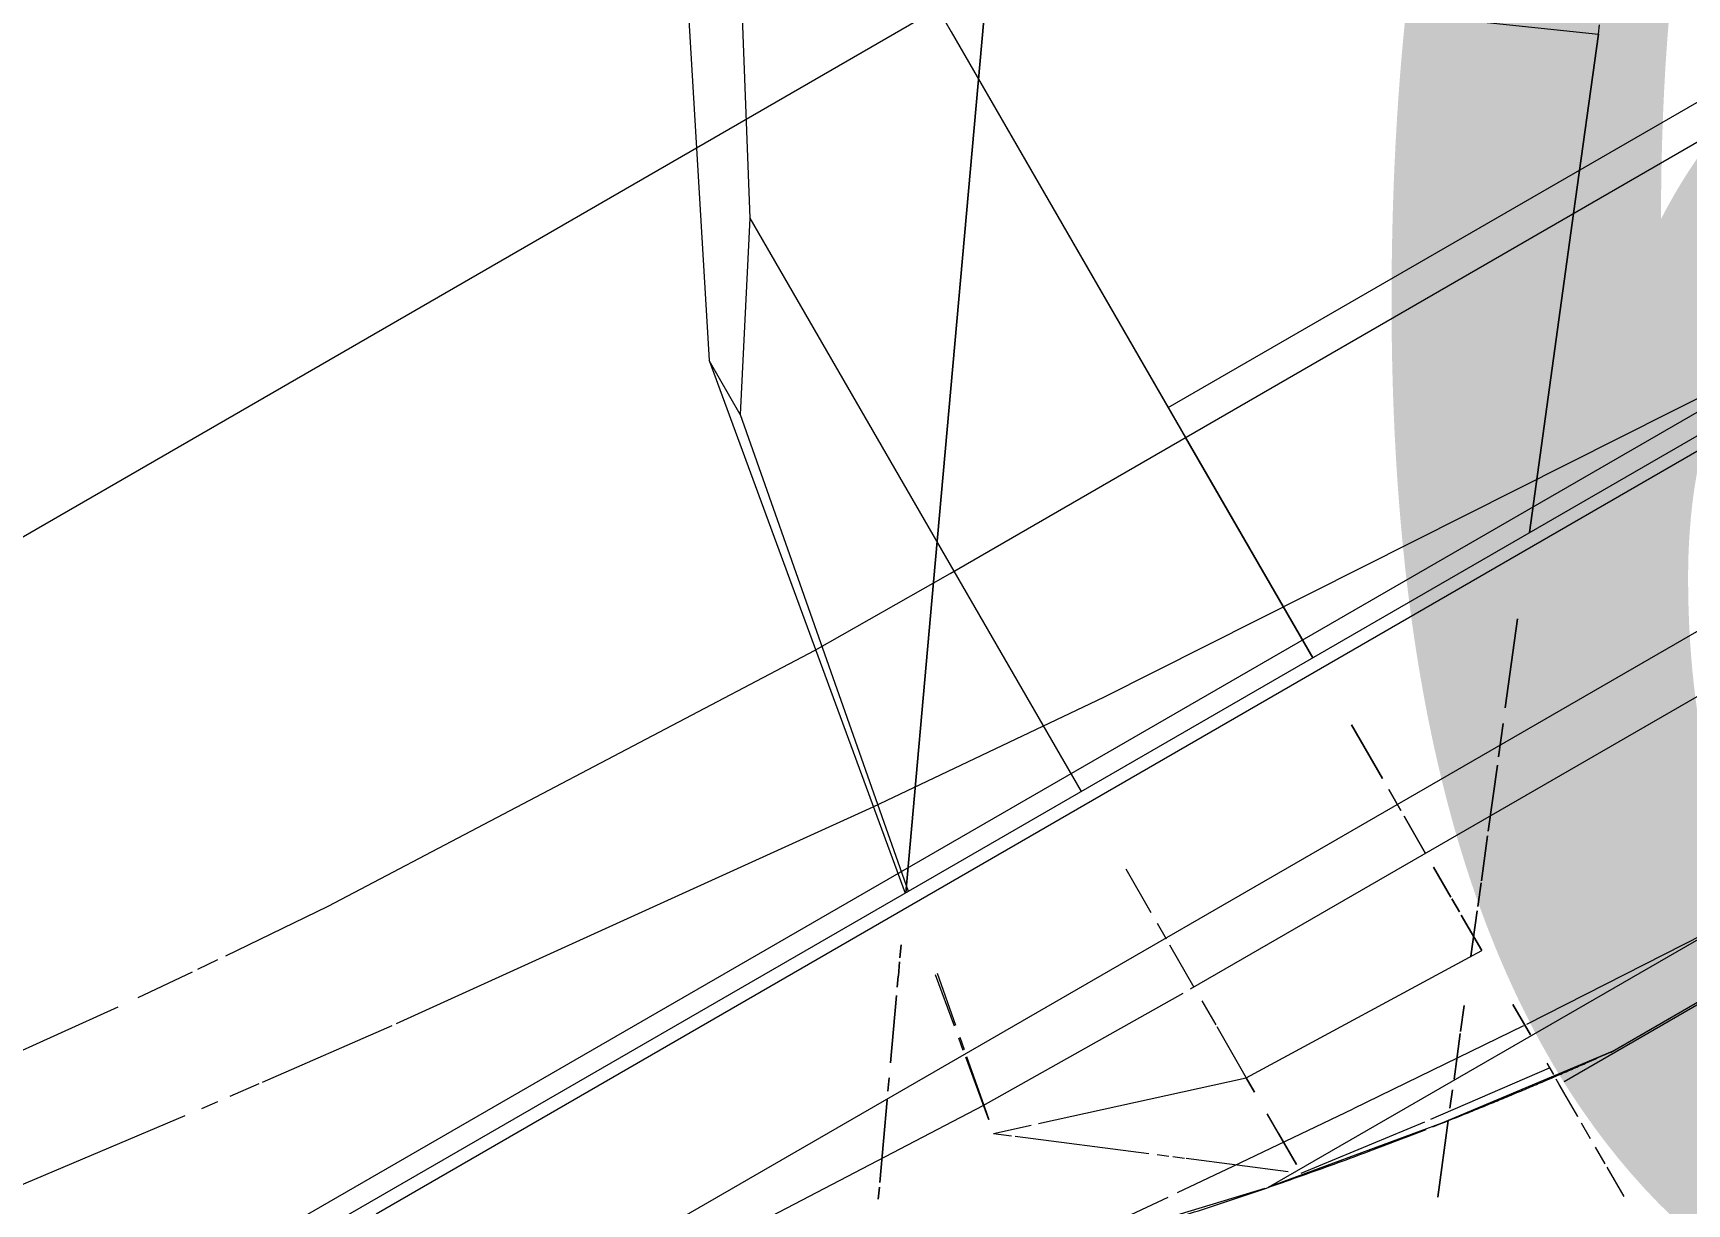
# Model space of a CAD drawing. Header units: inches. Extents: x 6664 to 8129, y 209 to 1287.
# Drawn here: x 7393.87 to 7400.62, y 527.89 to 532.66 of the extents above; entities that cross this region are included whole.
import ezdxf

# ---------------------------------------------------------------- set-up
doc = ezdxf.new("R2010")
doc.units = ezdxf.units.IN
doc.header["$MEASUREMENT"] = 0
doc.layers.add('A-ANNO-NOTE', color=131, linetype='Continuous', lineweight=30)
doc.layers.add('I-FURN', color=30, linetype='Continuous', lineweight=9)
doc.styles.add('Swis721 Lt BT', font='swissl.ttf', dxfattribs={"height": 9})

# ---------------------------------------------------------------- blocks, each defined once
blk = doc.blocks.new('Allsteel Seating Acuity Work-Conference Chair1 - Fully Adj_ Arms_ Mesh Back-V142-11th FLOOR POWER _ SIGNAL')
at = {"layer": 'I-FURN', "lineweight": 13}
for p, q in [((2.5677, 6.6943), (2.5677, 6.8317)), ((2.5677, 6.6943), (2.5677, 6.8317)), ((2.5677, 6.6), (2.5677, 6.6781)), ((2.5677, 6.6), (2.5677, 6.6781)), ((2.5677, 6.4847), (2.5677, 6.5593)), ((2.5677, 6.4847), (2.5677, 6.5593)), ((2.5677, 6.2782), (2.5677, 6.4546)), ((2.5677, 6.304), (2.5677, 6.4546)), ((3.2257, 6.4546), (3.0322, 6.2058)), ((3.0322, 6.2058), (3.2257, 6.4546)), ((2.5436, 6.304), (-2.5436, 6.304)), ((2.32, 6.2961), (-2.32, 6.2961)), ((2.3121, 6.2961), (-2.3121, 6.2961)), ((2.5677, 6.2046), (2.5677, 6.2582)), ((3.0917, 6.1656), (2.5677, 6.2261)), ((3.0008, 6.1654), (2.9545, 6.1058)), ((2.9545, 6.1058), (3.0008, 6.1654)), ((3.6586, 6.0919), (3.1176, 6.1624)), ((3.8032, 6.0751), (-3.8032, 6.0751)), ((2.5677, 5.9282), (2.5677, 6.0713)), ((2.5677, 6.0713), (2.5677, 5.9282)), ((2.5677, 6.0147), (2.5677, 6.0713)), ((2.5677, 6.0713), (2.5677, 6.0147)), ((2.9276, 6.0713), (2.8702, 5.9975)), ((2.8702, 5.9975), (2.9276, 6.0713)), ((3.8189, 6.0721), (5.0472, 5.7838)), ((2.5677, 5.9282), (2.5677, 6.0147)), ((2.5677, 6.0147), (2.5677, 5.9282)), ((3.6586, 6.0521), (3.6586, 5.813)), ((3.6586, 5.9056), (3.6586, 6.0521)), ((4.0344, 5.805), (3.7017, 6.0589)), ((2.8702, 5.9975), (2.8124, 5.9231)), ((2.8124, 5.9231), (2.8702, 5.9975)), ((2.8071, 5.9162), (2.742, 5.8325)), ((2.742, 5.8325), (2.8071, 5.9162)), ((3.6586, 5.813), (3.6586, 5.9056)), ((4.078, 5.7717), (4.0405, 5.8003)), ((4.1296, 5.7323), (4.0915, 5.7614)), ((2.6173, 5.6722), (2.5024, 5.5244)), ((2.5024, 5.5244), (2.6173, 5.6722)), ((3.6586, 5.6429), (2.5677, 5.6736)), ((2.5677, 5.5072), (2.5677, 5.6736)), ((2.5677, 5.6736), (2.5677, 5.5072)), ((3.6586, 5.7113), (3.6586, 5.6429)), ((3.6586, 5.6429), (3.6586, 5.7113)), ((4.5938, 5.378), (4.1571, 5.7113)), ((4.486, 5.3807), (3.6586, 5.6429)), ((3.6586, 5.4019), (3.6586, 5.6429)), ((2.4917, 5.5106), (2.4316, 5.4333)), ((2.4316, 5.4333), (2.4917, 5.5106)), ((2.5677, 5.4298), (2.5677, 5.4917)), ((2.5677, 5.4917), (2.5677, 5.4298)), ((2.4267, 5.427), (2.3131, 5.2809)), ((2.3131, 5.2809), (2.4267, 5.427)), ((2.5677, 5.2809), (2.5677, 5.4232)), ((2.5677, 5.4232), (2.5677, 5.2809)), ((3.6586, 5.2809), (3.6586, 5.3943)), ((4.6641, 5.3243), (4.5146, 5.3717)), ((4.6641, 5.3243), (4.6052, 5.3693)), ((2.3011, 5.2655), (2.1343, 5.051)), ((2.1343, 5.051), (2.3011, 5.2655)), ((4.6077, 4.9969), (4.654, 5.2655)), ((4.6381, 5.185), (4.6532, 5.2655)), ((5.1659, 5.2655), (4.9714, 4.989)), ((4.9714, 4.989), (5.1659, 5.2655)), ((5.205, 5.321), (5.1768, 5.2809)), ((5.1768, 5.2809), (5.205, 5.321)), ((2.5677, 5.0415), (2.5677, 5.2162)), ((2.5677, 5.2162), (2.5677, 5.0415)), ((3.6586, 5.0177), (3.6586, 5.2162)), ((4.603, 4.997), (4.6381, 5.185)), ((2.1135, 5.0243), (2.0289, 4.9154)), ((2.0289, 4.9154), (2.1135, 5.0243)), ((2.5677, 4.9154), (2.5677, 5.014)), ((2.5677, 5.014), (2.5677, 4.9154)), ((6.9923, 4.985), (-6.9923, 4.985)), ((3.6586, 4.9154), (3.6586, 4.9892)), ((4.5877, 4.9154), (4.5975, 4.9679)), ((4.5936, 4.9154), (4.6026, 4.9678)), ((4.951, 4.9599), (4.9197, 4.9154)), ((4.9197, 4.9154), (4.951, 4.9599)), ((1.9893, 4.8645), (1.7644, 4.5753)), ((1.7644, 4.5753), (1.9893, 4.8645)), ((2.5677, 4.6117), (2.5677, 4.8645)), ((2.5677, 4.8645), (2.5677, 4.6117)), ((3.6586, 4.6598), (3.6586, 4.8645)), ((4.5369, 4.6435), (4.5782, 4.8645)), ((4.5467, 4.6433), (4.5848, 4.8645)), ((4.8839, 4.8645), (4.726, 4.64)), ((4.726, 4.64), (4.8839, 4.8645)), ((4.7061, 4.6117), (4.6805, 4.5753)), ((4.6805, 4.5753), (4.7061, 4.6117)), ((4.6794, 4.5738), (4.6461, 4.5263)), ((4.6461, 4.5263), (4.6794, 4.5738)), ((4.6366, 4.5129), (4.6063, 4.4698)), ((4.6063, 4.4698), (4.6366, 4.5129)), ((-7.0092, 4.3503), (7.0092, 4.3503)), ((-8.0921, 4.2954), (8.0921, 4.2954)), ((1.5469, 4.2956), (0.7402, 3.258)), ((0.7402, 3.258), (1.5469, 4.2956)), ((2.5677, 3.258), (2.5677, 4.2956)), ((2.5677, 4.2956), (2.5677, 3.258)), ((3.6586, 3.258), (3.6586, 4.2956)), ((4.4838, 4.2956), (3.7524, 3.2555)), ((3.7524, 3.2555), (4.4838, 4.2956)), ((4.0932, 2.0147), (4.4867, 4.2956)), ((4.2743, 3.2386), (4.4719, 4.2956)), ((-8.421, 4.2125), (8.421, 4.2125)), ((0.7402, 3.258), (0.2871, 2.6754)), ((0.2871, 2.6754), (0.7402, 3.258)), ((3.7524, 3.2555), (2.3105, 1.2053)), ((2.3105, 1.2053), (3.7524, 3.2555)), ((2.5677, 3.1172), (2.5677, 3.258)), ((2.5677, 3.258), (2.5677, -0.9159)), ((3.6586, 1.5952), (3.6586, 3.258)), ((4.0932, 2.2697), (4.2743, 3.2386)), ((2.5677, 3.1172), (-2.5677, 3.1172)), ((2.5677, 1.3483), (2.5677, 3.1172)), ((0.2871, 2.6754), (0.2637, 2.6452)), ((2.3105, 1.2053), (0.2871, 2.6754)), ((3.6586, 1.5952), (4.0932, 2.2697)), ((4.0932, 2.2697), (4.0932, 2.0147)), ((2.7873, -0.5947), (4.0932, 2.0147)), ((7.3857, 1.2379), (-7.1169, 1.2379))]:
    blk.add_line(p, q, dxfattribs=at)
at = {"layer": 'I-FURN'}
for p, q in [((2.5581, 6.0254), (0.1005, 6.155)), ((3.3424, 5.9707), (2.5712, 6.0245)), ((3.8846, 5.929), (3.3439, 5.9705)), ((4.1349, 5.9087), (3.8846, 5.929)), ((4.7528, 5.8558), (4.1774, 5.9052)), ((-3.6764, 5.2162), (3.6764, 5.2162)), ((3.7101, 5.2161), (4.6464, 5.2055)), ((4.6464, 5.2055), (6.5508, 5.1229)), ((0.1657, 4.1942), (3.3869, 4.0092)), ((3.3869, 4.0092), (4.4256, 3.9261)), ((4.4256, 3.9261), (6.5509, 3.7199)), ((6.5708, 3.7178), (7.144, 3.6535)), ((7.1579, 3.6519), (7.2868, 3.6369)), ((7.3412, 3.6305), (7.4111, 3.6223)), ((7.485, 3.6135), (8.3745, 3.503)), ((3.6764, 3.258), (-3.6764, 3.258)), ((4.309, 3.2534), (3.6764, 3.258)), ((7.1395, 3.1223), (7.0489, 3.1294)), ((7.4073, 3.1003), (7.1642, 3.1204)), ((8.3916, 3.0048), (7.4983, 3.0925))]:
    blk.add_line(p, q, dxfattribs=at)
at = {"layer": 'I-FURN', "lineweight": 13, "flags": 128}
for points in [[(2.3121, 6.2961), (3.0602, 6.2023), (3.8032, 6.0751)], [(2.7873, -0.0605), (3.2259, 0.7756), (3.6586, 1.5952)]]:
    blk.add_lwpolyline(points, dxfattribs=at)
at = {"layer": 'I-FURN', "flags": 128}
blk.add_lwpolyline([(7.0131, 3.1321), (6.5508, 3.1648), (4.309, 3.2534)], dxfattribs=at)
at = {"layer": 'I-FURN', "lineweight": 13}
for centre, radius, start, end in [((0.0519, -13.0915), 23.2445, 68.24426, 112.87259), ((0, -10.3529), 19.7214, 61.76295, 118.23705), ((11.049, 3.1641), 2.7152, 93.15632, 178.03044)]:
    blk.add_arc(centre, radius, start, end, dxfattribs=at)
for points, knots in [([(-6.3633, 8.1186), (-5.9045, 8.2705), (-4.9752, 8.55), (-3.5397, 8.8651), (-2.0832, 9.0776), (-0.4909, 9.1929), (1.2285, 9.1772), (2.7568, 9.0252), (3.9644, 8.8205), (5.162, 8.5642), (6.0362, 8.3084), (6.6096, 8.1186)], [0, 0, 0, 0, 0.111111, 0.222222, 0.333333, 0.444444, 0.583333, 0.722222, 0.791667, 0.861111, 1, 1, 1, 1]), ([(5.4202, 6.8751), (5.2619, 6.8885), (4.5581, 6.9452), (3.3027, 7.0218), (1.6516, 7.0664), (0.5508, 7.0575), (0, 7.0434)], [0.1773832, 0.1773832, 0.1773832, 0.1773832, 0.25, 0.5, 0.75, 1, 1, 1, 1]), ([(3.099, 6.1965), (3.0537, 6.2034), (2.9856, 6.2133), (2.9063, 6.2244), (2.8611, 6.2306), (2.8272, 6.2352), (2.7931, 6.2397), (2.7474, 6.2457), (2.69, 6.253), (2.6333, 6.26), (2.589, 6.2654), (2.5564, 6.2692), (2.5245, 6.2729), (2.4824, 6.2778), (2.4129, 6.2855), (2.3562, 6.2915), (2.32, 6.2953)], [0.5714286, 0.5714286, 0.5714286, 0.5714286, 0.6428571, 0.6785714, 0.6964286, 0.7142857, 0.7321429, 0.75, 0.7857143, 0.8214286, 0.8392857, 0.8571429, 0.875, 0.8928571, 0.9285714, 0.9951801, 0.9951801, 0.9951801, 0.9951801]), ([(4.1813, 5.9971), (4.0927, 6.0165), (3.9589, 6.0446), (3.7786, 6.0801), (3.5977, 6.1142), (3.3805, 6.1524), (3.209, 6.1798), (3.1281, 6.1921)], [0, 0, 0, 0, 0.1428571, 0.2142857, 0.2857143, 0.4285714, 0.5561248, 0.5561248, 0.5561248, 0.5561248])]:
    blk.add_open_spline(points, degree=3, knots=knots, dxfattribs=at)
blk.add_open_spline([(2.32, 6.2953), (2.3173, 6.2955), (2.3147, 6.2958), (2.3121, 6.2961)], degree=3, dxfattribs=at)

msp = doc.modelspace()

# ---------------------------------------------------------------- block references
at = {"layer": 'I-FURN', "rotation": 210.0001125612781}
msp.add_blockref('Allsteel Seating Acuity Work-Conference Chair1 - Fully Adj_ Arms_ Mesh Back-V142-11th FLOOR POWER _ SIGNAL', (7399.1669, 535.1203), dxfattribs=at)

# ---------------------------------------------------------------- texts
at = {"layer": 'A-ANNO-NOTE', "lineweight": 9, "insert": (7398.7741, 536.2748), "char_height": 9, "width": 20.604, "attachment_point": 1, "style": 'Swis721 Lt BT'}
msp.add_mtext('60"', dxfattribs=at)

doc.saveas('drawing.dxf')
